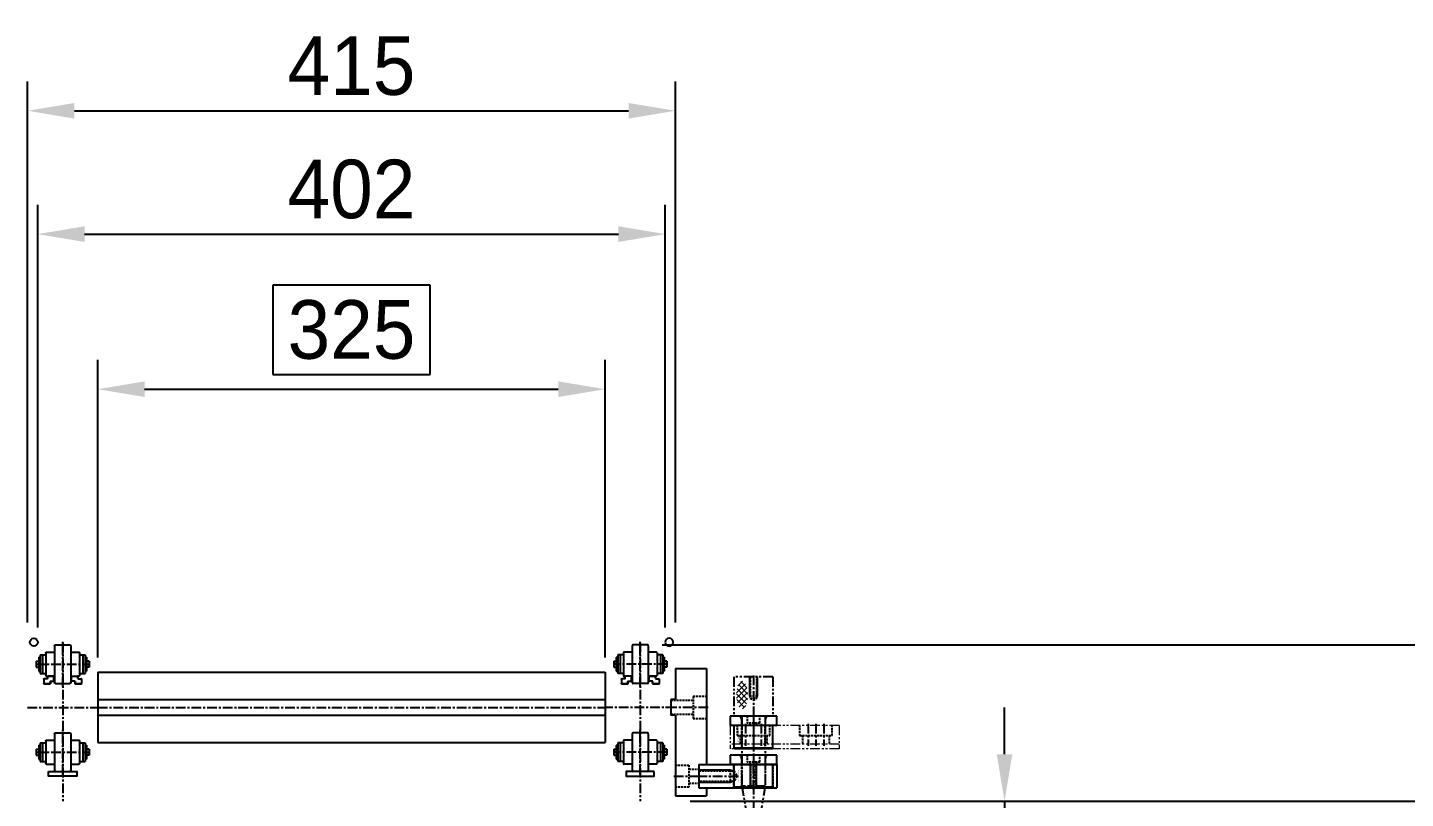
# Model space of a CAD drawing. Header units: inches. Extents: x 0 to 77285, y -118 to 40065.
# Drawn here: x 69405 to 70288, y 21508 to 22002 of the extents above; entities that cross this region are included whole.
import ezdxf

# ---------------------------------------------------------------- set-up
doc = ezdxf.new("R2010")
doc.units = ezdxf.units.IN
doc.header["$LTSCALE"] = 5
doc.header["$MEASUREMENT"] = 0
for name, pattern in [('CENTER', [2, 1.25, -0.25, 0.25, -0.25]), ('HIDDEN', [0.375, 0.25, -0.125]), ('PHANTOM', [2.5, 1.25, -0.25, 0.25, -0.25, 0.25, -0.25])]:
    doc.linetypes.add(name, pattern=pattern)
for name, color, linetype in [('11', 1, 'CENTER'), ('22', 2, 'HIDDEN'), ('66', 6, 'PHANTOM'), ('77', 40, 'HIDDEN'), ('99', 181, 'Continuous'), ('A', 8, 'Continuous'), ('B', 123, 'Continuous'), ('BOM-T', 4, 'Continuous'), ('G', 231, 'Continuous'), ('T', 3, 'Continuous')]:
    doc.layers.add(name, color=color, linetype=linetype)
doc.layers.add('33', color=3, linetype='PHANTOM', lineweight=9)
doc.styles.add('SCI', font='')
doc.styles.get("Standard").update_dxf_attribs({"font": 'arial.ttf'})
doc.styles.get('SCI').set_extended_font_data('Gulim')
doc.dimstyles.new('S', dxfattribs={"dimscale": 100, "dimtxt": 2.5, "dimasz": 2, "dimexe": 1.25, "dimexo": 0.625, "dimgap": -0.625, "dimtad": 1, "dimdec": 8, "dimtxsty": 'SCI', "dimcen": 2.5, "dimclrd": 1, "dimclre": 1, "dimclrt": 7, "dimadec": 8, "dimazin": 2, "dimtfac": 1, "dimtdec": 8, "dimtmove": 0, "dimatfit": 3, "dimfxl": 1, "dimarcsym": 0})
doc.dimstyles.new('SCH', dxfattribs={"dimtxt": 2.5, "dimasz": 2, "dimexe": 1.25, "dimexo": 0.625, "dimtad": 1, "dimdec": 8, "dimtxsty": 'SCI', "dimcen": 2.5, "dimclrd": 4, "dimclre": 4, "dimclrt": 7, "dimadec": 8, "dimazin": 2, "dimtfac": 1, "dimtdec": 8, "dimtmove": 0, "dimatfit": 3, "dimfxl": 1, "dimarcsym": 0})

# ---------------------------------------------------------------- blocks, each defined once
blk = doc.blocks.new('A$C5A8004F1')
at = {"layer": '11'}
for p, q in [((0, 41.34), (0, -60)), ((-22.5, 0), (22.5, 0))]:
    blk.add_line(p, q, dxfattribs=at)
blk = doc.blocks.new('A$C681845F8')
for p, q in [((22, 26.6), (12.7, 26.6)), ((2, 18.8), (2, 9.8)), ((2, 18.8), (3, 18.8)), ((3, 20.3), (3, 8.3)), ((6.5, 20.3), (3, 20.3)), ((4.5, 20.3), (4.5, 8.3)), ((6.5, 21.5), (6.5, 7.1)), ((12.2, 22), (7, 22)), ((12.2, 26.1), (12.2, 2.5)), ((22.5, 26.1), (22.5, 2.5)), ((27.7, 22), (22.5, 22)), ((28.2, 21.5), (28.2, 7.1)), ((31.7, 20.3), (28.2, 20.3)), ((30.2, 20.3), (30.2, 8.3)), ((31.7, 20.3), (31.7, 8.3)), ((32.7, 18.8), (31.7, 18.8)), ((32.7, 18.8), (32.7, 9.8)), ((0.35, 16.28), (0.35, 12.31)), ((0.35, 16.28), (2, 16.28)), ((0.35, 12.31), (2, 12.31)), ((2, 9.8), (3, 9.8)), ((32.7, 9.8), (31.7, 9.8)), ((34.35, 16.28), (32.7, 16.28)), ((34.35, 12.31), (32.7, 12.31)), ((34.35, 16.28), (34.35, 12.31)), ((6.5, 8.3), (3, 8.3)), ((12.2, 6.6), (7, 6.6)), ((22, 2), (12.7, 2)), ((27.7, 6.6), (22.5, 6.6)), ((31.7, 8.3), (28.2, 8.3))]:
    blk.add_line(p, q)
for centre, start, end in [((12.7, 26.1), 90, 180), ((22, 26.1), 0, 90), ((7, 21.5), 90, 180), ((27.7, 21.5), 0, 90), ((7, 7.1), 180, 270), ((12.7, 2.5), 180, 270), ((22, 2.5), 270, 0), ((27.7, 7.1), 270, 0)]:
    blk.add_arc(centre, 0.5, start, end)
at = {"layer": '11'}
for p, q in [((17.35, 0), (17.35, 28.6)), ((34.7, 14.3), (0, 14.3))]:
    blk.add_line(p, q, dxfattribs=at)
blk = doc.blocks.new('34543e5435435')
at = {"color": 6}
for p, q in [((-4.6, -2.3), (-4.6, 1.3)), ((-4.6, 1.3), (-4.6, -2.3)), ((-4.3, 1.6), (-3.1, 1.6)), ((-3.1, 1.6), (-4.3, 1.6)), ((-2.9, 1.8), (-2.9, 3.6)), ((-2.6, 3.9), (0, 3.9)), ((0.3, 3.6), (0.3, 0)), ((-1.7, -2.6), (-4.3, -2.6)), ((-1.7, -2.6), (-4.3, -2.6)), ((-1.4, -0.5), (-1.4, -2.3)), ((-1.4, -0.5), (-1.4, -2.3)), ((0, -0.3), (-1.2, -0.3)), ((-1.2, -0.3), (-0.2, -0.3))]:
    blk.add_line(p, q, dxfattribs=at)
for centre, radius, start, end in [((-4.3, 1.3), 0.3, 90, 180), ((-4.3, 1.3), 0.3, 90, 180), ((-3.1, 1.8), 0.2, 270, 0), ((-3.1, 1.8), 0.2, 270, 0), ((-2.6, 3.6), 0.3, 90, 180), ((0, 3.6), 0.3, 0, 90), ((0, 0), 0.3, 270, 0), ((-4.3, -2.3), 0.3, 180, 270), ((-4.3, -2.3), 0.3, 180, 270), ((-1.7, -2.3), 0.3, 270, 0), ((-1.7, -2.3), 0.3, 270, 0), ((-1.2, -0.5), 0.2, 90, 180), ((-1.2, -0.5), 0.2, 90, 180)]:
    blk.add_arc(centre, radius, start, end, dxfattribs=at)
blk = doc.blocks.new('A$C41a9233e')
at = {"layer": 'G'}
blk.add_lwpolyline([(-9, 19.77), (9, 19.77), (9, 16.77), (-9, 16.77)], close=True, dxfattribs=at)
blk.add_circle((-18.5, 102.48), 2.5, dxfattribs=at)
blk.add_blockref('A$C5A8004F1', (0, 60.73))
at = {"layer": 'B', "linetype": 'Continuous', "extrusion": (0, 0, -1), "zscale": -1}
for p in [(-17.35, 74.13), (-17.35, 17.77)]:
    blk.add_blockref('A$C681845F8', p, dxfattribs=at)
at = {"layer": 'G', "xscale": -1, "rotation": 270}
blk.add_blockref('34543e5435435', (-9.5, 80.43), dxfattribs=at)
at = {"layer": 'G', "rotation": 90.00000000000001}
blk.add_blockref('34543e5435435', (9.5, 80.43), dxfattribs=at)
blk = doc.blocks.new('A$Ce2f5ad43')
for p, q in [((-145, 0), (180, 0)), ((-145, 0), (-145, -45)), ((180, 0), (180, -45)), ((-145, -45), (180, -45))]:
    blk.add_line(p, q)
at = {"layer": '11'}
blk.add_line((-145, -22.5), (180, -22.5), dxfattribs=at)
at = {"layer": 'A'}
for p, q in [((-145, -17.5), (180, -17.5)), ((-145, -27.5), (180, -27.5))]:
    blk.add_line(p, q, dxfattribs=at)
blk.add_blockref('A$C41a9233e', (-167.5, -83.23))
at = {"xscale": -1}
blk.add_blockref('A$C41a9233e', (202.5, -83.23), dxfattribs=at)
blk = doc.blocks.new('A$C4b9b7737')
for p, q in [((-50, 12), (-50, -3)), ((-50, 12), (20, 12)), ((20, 12), (20, -3)), ((-50, 0), (20, 0)), ((-50, -3), (20, -3))]:
    blk.add_line(p, q)
at = {"layer": '11'}
for p, q in [((-40, 13, 0), (-40, -1, 0)), ((-35, 13, 0), (-35, -1, 0)), ((-30, 13, 0), (-30, -1, 0)), ((0, 13, 0), (0, -1, 0)), ((5, 13, 0), (5, -1, 0)), ((10, 13, 0), (10, -1, 0))]:
    blk.add_line(p, q, dxfattribs=at)
at = {"layer": '22'}
for p, q in [((-45.5, 5.5, 0), (-45.5, 12, 0)), ((-24.5, 12, 0), (-24.5, 5.5, 0)), ((-5.5, 5.5, 0), (-5.5, 12, 0)), ((15.5, 12, 0), (15.5, 5.5, 0)), ((-24.5, 5.5, 0), (-45.5, 5.5, 0)), ((-43.5, 5.5, 0), (-43.5, 0, 0)), ((-26.5, 5.5, 0), (-26.5, 0, 0)), ((15.5, 5.5, 0), (-5.5, 5.5, 0)), ((-3.5, 5.5, 0), (-3.5, 0, 0)), ((13.5, 5.5, 0), (13.5, 0, 0))]:
    blk.add_line(p, q, dxfattribs=at)
at = {"layer": '77'}
for p, q in [((-2.5, -3, 0), (-2.5, 12, 0)), ((12.5, 12, 0), (12.5, -3, 0))]:
    blk.add_line(p, q, dxfattribs=at)
blk = doc.blocks.new('A$Cbbef76d3')
for p, q in [((20, 0), (0, 0)), ((0, 0), (0, -61.5)), ((20, 0), (20, -20)), ((20, -20), (23, -20)), ((23, -20), (23, -30)), ((20, -30), (23, -30)), ((20, -30), (20, -81.5)), ((5, -61.5), (0, -61.5)), ((5, -61.5), (5, -76.5)), ((5, -76.5), (0, -76.5)), ((0, -76.5), (0, -81.5)), ((20, -81.5), (0, -81.5))]:
    blk.add_line(p, q)
at = {"layer": '11'}
for p, q in [((-1, -25), (24, -25)), ((21, -69), (4, -69))]:
    blk.add_line(p, q, dxfattribs=at)
at = {"layer": '22'}
for p, q in [((0, -18), (8.6, -18)), ((8.6, -18), (8.6, -32)), ((8.6, -20.5), (23, -20.5)), ((8.6, -32), (0, -32)), ((8.6, -29.5), (23, -29.5)), ((11.4, -64.5), (5, -64.5)), ((20, -62), (11.4, -62)), ((11.4, -62), (11.4, -76)), ((11.4, -73.5), (5, -73.5)), ((11.4, -76), (20, -76))]:
    blk.add_line(p, q, dxfattribs=at)
blk = doc.blocks.new('A$Cf7c8dc8a')
at = {"layer": '33'}
h = blk.add_hatch(dxfattribs=at)
h.set_pattern_fill('NET', color=256, scale=20, angle=-45)
h.set_pattern_definition([(315, (-19888.0082, 60077.531), (1.76776695, 1.76776695), []), (45, (-19888.0082, 60077.531), (-1.76776695, 1.76776695), [])])
edge = h.paths.add_edge_path()
edge.add_ellipse((7.29, 13.39), major_axis=(0, 8.88), ratio=0.409244, start_angle=0, end_angle=360)
for p, q in [((-12.5, 25), (-12.5, 0)), ((-12.5, 25), (12.5, 25)), ((12.5, 25), (12.5, 0)), ((-12.5, 0), (12.5, 0)), ((-7.5, 0), (-7.5, -45)), ((7.5, 0), (7.5, -45)), ((-7.5, -45), (7.5, -45, 0)), ((-7.5, -45), (-4.86, -60)), ((7.5, -45), (4.86, -60)), ((-4.86, -60), (4.86, -60))]:
    blk.add_line(p, q)
at = {"layer": '11'}
blk.add_line((0, 26), (0, -61), dxfattribs=at)
at = {"layer": '22'}
for p, q in [((-2.07, 11.4), (-2.07, 25)), ((2.07, 25), (2.07, 11.4)), ((2.5, 13), (-2.5, 13)), ((0, 10.21), (-2.07, 11.4)), ((2.07, 11.4), (-2.07, 11.4)), ((2.07, 11.4), (0, 10.21))]:
    blk.add_line(p, q, dxfattribs=at)
at = {"layer": 'T'}
for p, q in [((-2.5, 13), (-2.5, 25)), ((2.5, 25), (2.5, 13)), ((-2.07, 12.25), (-2.5, 13)), ((2.5, 13), (2.07, 12.25))]:
    blk.add_line(p, q, dxfattribs=at)
blk = doc.blocks.new('A$C44720e32')
for p, q in [((0, 7.5), (0, -7.5)), ((0, 7.5), (50, 7.5)), ((50, 7.5), (50, -7.5)), ((0, -7.5), (50, -7.5))]:
    blk.add_line(p, q)
at = {"layer": '11'}
for p, q in [((-1, 0), (25.42, 0)), ((35, -8.5), (35, 8.5))]:
    blk.add_line(p, q, dxfattribs=at)
at = {"layer": '22'}
for p, q in [((0, 3.32), (22.5, 3.32)), ((20, 4), (20, -4)), ((22.5, 3.32), (24.42, 0)), ((22.5, 3.32), (22.5, -3.32)), ((24.42, 0), (22.5, -3.32)), ((33.38, -7.5), (33.38, 7.5)), ((36.62, -7.5), (36.62, 7.5)), ((22.5, -3.32), (0, -3.32))]:
    blk.add_line(p, q, dxfattribs=at)
at = {"layer": '77'}
for p, q in [((22.5, -7.5), (22.5, 7.5)), ((47.5, 7.5), (47.5, -7.5))]:
    blk.add_line(p, q, dxfattribs=at)
at = {"layer": 'T'}
for p, q in [((0, 4), (20, 4)), ((20, 4), (21.17, 3.32)), ((33, -7.5), (33, 7.5)), ((37, -7.5), (37, 7.5)), ((20, -4), (0, -4)), ((21.17, -3.32), (20, -4))]:
    blk.add_line(p, q, dxfattribs=at)
blk = doc.blocks.new('*D698')
at = {"color": 1, "lineweight": -2, "transparency": 16777216}
for p, q in [((69663.31, 21836.81), (69562.62, 21836.81)), ((69562.62, 21836.81), (69562.62, 21779.61)), ((69663.31, 21779.61), (69663.31, 21836.81)), ((69450.46, 21598.42), (69450.46, 21788.99)), ((69775.46, 21598.42), (69775.46, 21788.99)), ((69562.62, 21779.61), (69663.31, 21779.61)), ((69480.46, 21770.24), (69745.46, 21770.24))]:
    blk.add_line(p, q, dxfattribs=at)
at = {"color": 1, "transparency": 16777216}
for points in [[(69480.46, 21775.24), (69480.46, 21765.24), (69450.46, 21770.24)], [(69745.46, 21775.24), (69745.46, 21765.24), (69775.46, 21770.24)]]:
    blk.add_solid(points, dxfattribs=at)
at = {"layer": 'Defpoints', "color": 0, "transparency": 16777216}
for p in [(69775.46, 21770.24), (69450.46, 21589.04), (69775.46, 21589.04)]:
    blk.add_point(p, dxfattribs=at)
at = {"color": 7, "transparency": 16777216, "insert": (69612.96, 21808.21), "char_height": 37.5, "attachment_point": 5, "style": 'SCI'}
blk.add_mtext('325', dxfattribs=at)
blk = doc.blocks.new('*D714')
at = {"color": 4, "lineweight": -2, "transparency": 16777216}
for p, q in [((69411.96, 21617.67), (69411.96, 21888.25)), ((69813.96, 21617.67), (69813.96, 21888.25)), ((69441.96, 21869.5), (69783.96, 21869.5))]:
    blk.add_line(p, q, dxfattribs=at)
at = {"color": 4, "transparency": 16777216}
for points in [[(69441.96, 21874.5), (69441.96, 21864.5), (69411.96, 21869.5)], [(69783.96, 21874.5), (69783.96, 21864.5), (69813.96, 21869.5)]]:
    blk.add_solid(points, dxfattribs=at)
at = {"layer": 'Defpoints', "color": 0, "transparency": 16777216}
for p in [(69813.96, 21869.5), (69411.96, 21608.29), (69813.96, 21608.29)]:
    blk.add_point(p, dxfattribs=at)
at = {"color": 7, "transparency": 16777216, "insert": (69612.96, 21898.12), "char_height": 37.5, "attachment_point": 5, "style": 'SCI'}
blk.add_mtext('402', dxfattribs=at)
blk = doc.blocks.new('*D715')
at = {"color": 4, "lineweight": -2, "transparency": 16777216}
for p, q in [((69405.46, 21620.92), (69405.46, 21967.19)), ((69820.46, 21620.92), (69820.46, 21967.19)), ((69435.46, 21948.44), (69790.46, 21948.44))]:
    blk.add_line(p, q, dxfattribs=at)
at = {"color": 4, "transparency": 16777216}
for points in [[(69435.46, 21953.44), (69435.46, 21943.44), (69405.46, 21948.44)], [(69790.46, 21953.44), (69790.46, 21943.44), (69820.46, 21948.44)]]:
    blk.add_solid(points, dxfattribs=at)
at = {"layer": 'Defpoints', "color": 0, "transparency": 16777216}
for p in [(69820.46, 21948.44), (69405.46, 21611.54), (69820.46, 21611.54)]:
    blk.add_point(p, dxfattribs=at)
at = {"color": 7, "transparency": 16777216, "insert": (69612.96, 21977.09), "char_height": 37.5, "attachment_point": 5, "style": 'SCI'}
blk.add_mtext('415', dxfattribs=at)
blk = doc.blocks.new('*D718')
at = {"color": 4, "lineweight": -2, "transparency": 16777216}
for p, q in [((70031.3, 21536.54), (70031.3, 21566.54)), ((69829.84, 21506.54), (70050.05, 21506.54)), ((70031.3, 21506.54), (70031.3, 21461.54)), ((69784.84, 21461.54), (70050.05, 21461.54)), ((70031.3, 21431.54), (70031.3, 21329.11))]:
    blk.add_line(p, q, dxfattribs=at)
at = {"color": 4, "transparency": 16777216}
for points in [[(70026.3, 21536.54), (70036.3, 21536.54), (70031.3, 21506.54)], [(70026.3, 21431.54), (70036.3, 21431.54), (70031.3, 21461.54)]]:
    blk.add_solid(points, dxfattribs=at)
at = {"layer": 'Defpoints', "color": 0, "transparency": 16777216}
for p in [(69820.46, 21506.54), (69775.46, 21461.54), (70031.3, 21461.54)]:
    blk.add_point(p, dxfattribs=at)
at = {"color": 7, "transparency": 16777216, "insert": (70002.67, 21365.33), "char_height": 37.5, "attachment_point": 5, "rotation": 90, "style": 'SCI'}
blk.add_mtext('45', dxfattribs=at)
blk = doc.blocks.new('*D724')
at = {"color": 4, "lineweight": -2, "transparency": 16777216}
for p, q in [((69811.99, 21606.54), (70385.67, 21606.54)), ((70366.92, 21536.54), (70366.92, 21576.54)), ((69829.84, 21506.54), (70385.67, 21506.54))]:
    blk.add_line(p, q, dxfattribs=at)
at = {"color": 4, "transparency": 16777216}
for points in [[(70361.92, 21576.54), (70371.92, 21576.54), (70366.92, 21606.54)], [(70361.92, 21536.54), (70371.92, 21536.54), (70366.92, 21506.54)]]:
    blk.add_solid(points, dxfattribs=at)
at = {"layer": 'Defpoints', "color": 0, "transparency": 16777216}
for p in [(69802.61, 21606.54), (70366.92, 21606.54), (69820.46, 21506.54)]:
    blk.add_point(p, dxfattribs=at)
at = {"color": 7, "transparency": 16777216, "insert": (70338.27, 21556.54), "char_height": 37.5, "attachment_point": 5, "rotation": 90, "style": 'SCI'}
blk.add_mtext('100', dxfattribs=at)
blk = doc.blocks.new('*D725')
at = {"color": 4, "lineweight": -2, "transparency": 16777216}
for p, q in [((69811.99, 21606.54), (70487.25, 21606.54)), ((70468.5, 20746.54), (70468.5, 21576.54)), ((69807.34, 20716.54), (70487.25, 20716.54))]:
    blk.add_line(p, q, dxfattribs=at)
at = {"color": 4, "transparency": 16777216}
for points in [[(70463.5, 21576.54), (70473.5, 21576.54), (70468.5, 21606.54)], [(70463.5, 20746.54), (70473.5, 20746.54), (70468.5, 20716.54)]]:
    blk.add_solid(points, dxfattribs=at)
at = {"layer": 'Defpoints', "color": 0, "transparency": 16777216}
for p in [(69802.61, 21606.54), (70468.5, 21606.54), (69797.96, 20716.54)]:
    blk.add_point(p, dxfattribs=at)
at = {"color": 7, "transparency": 16777216, "insert": (70439.9, 21161.54), "char_height": 37.5, "attachment_point": 5, "rotation": 90, "style": 'SCI'}
blk.add_mtext('890', dxfattribs=at)
blk = doc.blocks.new('A$C9036ab4b')
for p, q in [((-15, 6), (-15, 0)), ((15, 6), (-15, 6)), ((15, 0), (-15, 0)), ((15, 0), (15, 6)), ((-12.5, 0), (-12.5, -14.5)), ((12.5, -14.5), (12.5, 0)), ((-12.5, -14.5), (-12, -15)), ((12.5, -14.5), (-12.5, -14.5)), ((12, -15), (-12, -15)), ((12, -15), (12.5, -14.5))]:
    blk.add_line(p, q)
at = {"layer": '11'}
blk.add_line((0, 7.05), (0, -16.05), dxfattribs=at)
at = {"layer": '22'}
for p, q in [((-4, 6), (-4, 1.5)), ((4, 1.5), (-4, 1.5)), ((-2.25, 1.5), (-2.25, 0)), ((2.25, 0), (2.25, 1.5)), ((4, 1.5), (4, 6))]:
    blk.add_line(p, q, dxfattribs=at)
at = {"layer": '77'}
for p, q in [((-7.75, 4), (-7.75, -15)), ((7.75, -15), (7.75, 4))]:
    blk.add_line(p, q, dxfattribs=at)
for centre, start, end in [((-9.75, 4), 0, 90), ((9.75, 4), 90, 180)]:
    blk.add_arc(centre, 2, start, end, dxfattribs=at)
at = {"layer": 'BOM-T', "color": 4}
blk.add_text('JBNFB25-P15.5-L15', height=0.6, rotation=90, dxfattribs=at).set_placement((-9.57, -10.85))

msp = doc.modelspace()

# ---------------------------------------------------------------- block references
msp.add_blockref('A$Ce2f5ad43', (69595.46128216, 21589.04189829))
at = {"layer": '33', "xscale": -1}
msp.add_blockref('A$C4b9b7737', (69875.46128216, 21543.04189829), dxfattribs=at)
at = {"layer": '66', "xscale": -1}
msp.add_blockref('A$Cf7c8dc8a', (69870.46128216, 21561.04189829), dxfattribs=at)
at = {"layer": '99'}
for p in [(69870.46128216, 21555.04189829), (69870.46128216, 21530.04189829)]:
    msp.add_blockref('A$C9036ab4b', p, dxfattribs=at)
at = {"layer": 'B', "xscale": -1}
msp.add_blockref('A$Cbbef76d3', (69840.46128216, 21591.54189829), dxfattribs=at)
at = {"layer": 'B'}
msp.add_blockref('A$C44720e32', (69835.46128216, 21522.54189829), dxfattribs=at)

# ---------------------------------------------------------------- dimensions: what is measured, and where the dimension line sits
for base, p1, p2, dimstyle, picture, middle in [((69820.4612821649, 21948.4401265262), (69405.4612821649, 21611.541898287), (69820.4612821649, 21611.541898287), 'SCH', '*D715', (69612.9612821649, 21977.0894274583)), ((69813.9612821649, 21869.4984604904), (69411.9612821649, 21608.2918982871), (69813.9612821649, 21608.2918982871), 'SCH', '*D714', (69612.9612821649, 21898.1227947114)), ((69775.4612821649, 21770.2352012813), (69450.4612821649, 21589.0418982871), (69775.4612821649, 21589.0418982871), 'S', '*D698', (69612.9612821649, 21808.2095687913))]:
    dim = msp.add_linear_dim(base=base, p1=p1, p2=p2, dimstyle=dimstyle, override={"dimscale": 15})
    dim.commit()
    dim.dimension.update_dxf_attribs({"geometry": picture, "text_midpoint": middle})
for base, p1, p2, picture, middle in [((70468.4951589218, 21606.5418982871), (69797.9612821652, 20716.541898287), (69802.611282165, 21606.5418982871), '*D725', (70439.8957914117, 21161.541898287)), ((70366.9170866882, 21606.5418982871), (69820.461282165, 21506.541898287), (69802.611282165, 21606.5418982871), '*D724', (70338.2677857561, 21556.541898287)), ((70031.2991541384, 21461.541898287), (69820.461282165, 21506.541898287), (69775.461282165, 21461.541898287), '*D718', (70002.6748199173, 21365.3276839062))]:
    dim = msp.add_linear_dim(base=base, p1=p1, p2=p2, angle=90, dimstyle='SCH', override={"dimscale": 15})
    dim.commit()
    dim.dimension.update_dxf_attribs({"geometry": picture, "text_midpoint": middle})

doc.saveas('drawing.dxf')
